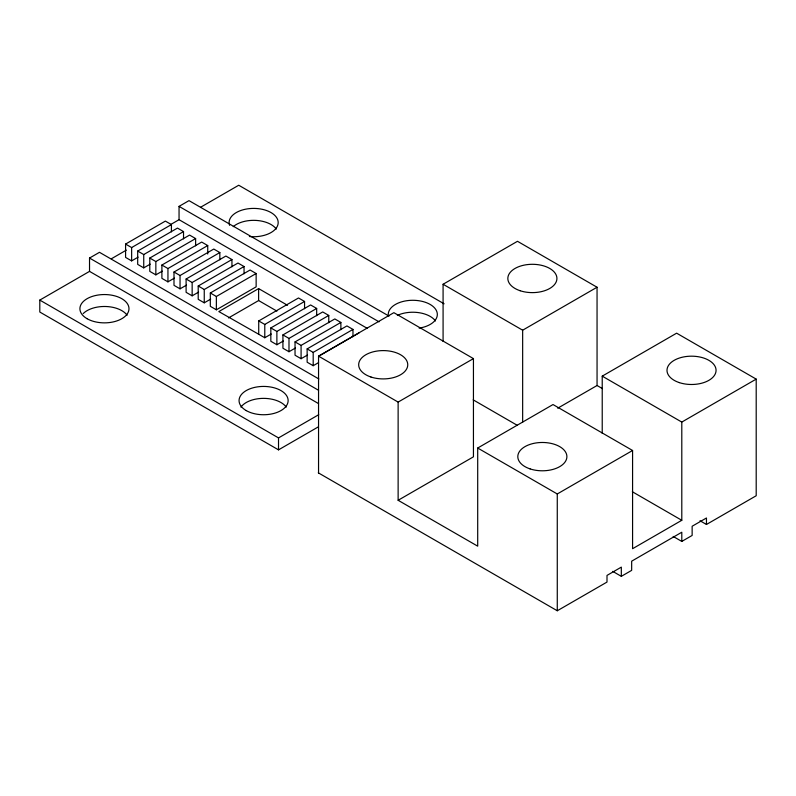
<?xml version="1.0" encoding="UTF-8"?>
<svg xmlns="http://www.w3.org/2000/svg" width="796" height="796" viewBox="0 0 796 796"><rect width="100%" height="100%" fill="white"/><g stroke="black" fill="none" stroke-linecap="round" stroke-linejoin="round"><path stroke-width="1.19" d="M318.3 426.885L278.52 449.859L39.8 312.032L39.8 300.092L89.53 271.376L89.53 258.053L99.48 252.312L318.838 378.956M170.444 224.661L179.05 219.696L179.05 206.373L189 200.632L389.005 316.102M318.549 472.973L318.549 356.15L393.871 312.669L473.441 358.608L473.441 456.824L398.129 500.286L398.129 402.089L318.549 356.15M522.654 422.208L522.654 330.201L597.05 287.237L597.06 385.513L602.433 388.617M602.224 433.322L602.224 376.14L676.63 333.176L756.2 379.115L756.2 495.749L706.46 524.474L700.012 520.743M612.721 571.369L621.318 576.334L621.328 567.12L607 575.418L607 582.075L557.28 610.761L318.3 472.824M398.129 500.286L477.7 546.165L477.7 448.029L553.011 404.547L632.581 450.486L632.581 548.703L681.794 520.295L681.794 422.079L756.2 379.115M138.086 257.158L131.639 260.889L125.579 257.397L125.579 244.074L165.369 221.099L171.419 224.591L171.419 231.865M111.311 258.809L126.365 250.113M200.632 207.229L238.73 185.239L444.108 303.813M125.579 244.074L131.639 247.566L171.419 224.591M150.185 264.153L143.738 267.874L137.688 264.381L137.688 251.058L177.468 228.084L183.528 231.586L183.528 238.85M137.688 251.058L143.738 254.551L183.528 231.586M162.294 271.137L155.847 274.859L149.787 271.366L149.787 258.043L189.577 235.079L195.627 238.571L195.627 245.835M149.787 258.043L155.847 261.546L195.627 238.571M174.394 278.122L167.946 281.854L161.896 278.361L161.896 265.038L201.677 242.064L207.736 245.556L207.736 254.033M161.896 265.038L167.946 268.531L207.736 245.556M186.503 285.117L180.045 288.839L173.996 285.346L173.996 272.023L213.786 249.049L219.835 252.551L219.835 259.814M173.996 272.023L180.045 275.515L219.835 252.551M198.602 292.102L192.154 295.823L186.105 292.331L186.105 279.008L225.885 256.043L231.944 259.536L231.944 266.799M186.105 279.008L192.154 282.5L231.944 259.536M210.711 299.087L204.254 302.818L198.204 299.326L198.204 286.003L237.994 263.028L244.044 266.521L244.044 273.794M198.204 286.003L204.254 289.495L244.044 266.521M210.313 292.988L250.093 270.013L256.143 273.516L256.143 286.839L216.363 309.803L210.313 306.311L210.313 292.988L216.363 296.48L256.143 273.516M287.535 305.296L258.62 288.6L218.84 311.574L258.919 334.37M228.512 317.932L258.62 300.55L276.899 311.107M271.227 334.031L264.779 337.753L258.72 334.26L258.72 320.937L298.51 297.973L304.56 301.465L304.56 308.729M258.72 320.937L264.779 324.43L304.56 301.465M283.336 341.016L276.879 344.748L270.829 341.255L270.829 327.932L310.619 304.958L316.669 308.45L316.669 315.723M270.829 327.932L276.879 331.425L316.669 308.45M295.435 348.011L288.988 351.733L282.928 348.24L282.928 334.917L322.718 311.942L328.768 315.435L328.768 322.708M282.928 334.917L288.988 338.409L328.768 315.435M307.545 354.996L301.087 358.717L295.037 355.225L295.037 341.902L334.817 318.937L340.877 322.43L340.877 329.693M295.037 341.902L301.087 345.394L340.877 322.43M318.569 362.608L313.196 365.712L307.137 362.22L307.137 348.897L346.927 325.922L352.976 329.415L352.976 336.678M307.137 348.897L313.196 352.389L352.976 329.415M443.083 341.444L443.083 284.252L517.48 241.297L597.05 287.237M319.246 355.882L359.026 332.907M39.8 300.092L278.52 437.909L318.728 414.696M398.129 402.089L473.441 358.608M557.727 408.199L597.06 385.513M477.7 448.029L557.27 493.968L632.581 450.486M621.318 576.334L631.666 570.364L631.666 561.18L681.794 532.235L681.794 541.419L673.187 536.454M681.794 541.419L692.142 535.449L692.142 526.246L706.46 517.987L706.46 524.474M443.083 284.252L522.654 330.201M602.224 376.14L681.794 422.079M179.05 206.373L379.055 321.843M179.05 219.696L367.225 328.34M473.182 399.851L517.271 425.323M632.332 491.739L681.794 520.295M89.53 258.053L318.569 390.289M89.53 271.376L318.569 403.612M557.27 493.968L557.28 610.761M313.196 352.389L313.196 365.712M301.087 345.394L301.087 358.717M288.988 338.409L288.988 351.733M278.52 437.909L278.52 449.859M276.879 331.425L276.879 344.748M264.779 324.43L264.779 337.753M258.62 288.6L258.62 300.55M216.363 296.48L216.363 309.803M204.254 289.495L204.254 302.818M192.154 282.5L192.154 295.823M180.045 275.515L180.045 288.839M167.946 268.531L167.946 281.854M155.847 261.546L155.847 274.859M143.738 254.551L143.738 267.874M131.639 247.566L131.639 260.889M240.929 407.104A24.537 14.159 0 0 1 263.595 398.368A24.537 14.159 0 0 1 286.262 407.104M83.212 313.564A24.537 14.159 0 0 1 106.057 306.51A24.537 14.159 0 0 1 127.121 315.226M233.248 226.641A24.537 14.159 0 0 1 256.053 220.412A24.537 14.159 0 0 1 276.311 229.089M397.353 315.385A24.537 14.159 0 0 1 435.462 320.967M229.586 225.328A24.537 14.159 0 0 1 251.864 208.443A24.537 14.159 0 0 1 278.152 223.288A24.537 14.159 0 0 1 249.387 236.511M388.259 314.45A24.537 14.159 0 0 1 410.656 300.341A24.537 14.159 0 0 1 436.954 311.982A24.537 14.159 0 0 1 419.144 328.131M370.946 377.015A24.537 14.159 0 0 0 407.751 364.757A24.537 14.159 0 0 0 370.946 352.489A24.537 14.159 0 0 0 370.946 377.015M679.267 382.597A24.537 14.159 0 0 0 716.062 370.329A24.537 14.159 0 0 0 679.267 358.071A24.537 14.159 0 0 0 679.267 382.597M520.126 290.729A24.537 14.159 0 0 0 556.921 278.461A24.537 14.159 0 0 0 520.126 266.192A24.537 14.159 0 0 0 520.126 290.729M530.096 468.904A24.537 14.159 0 0 0 566.891 456.635A24.537 14.159 0 0 0 530.096 444.367A24.537 14.159 0 0 0 530.096 468.904M87.102 318.718A24.537 14.159 0 0 0 128.146 312.37A24.537 14.159 0 0 0 98.107 295.027A24.537 14.159 0 0 0 87.102 318.718M246.253 410.597A24.537 14.159 0 0 0 287.296 404.249A24.537 14.159 0 0 0 257.247 386.906A24.537 14.159 0 0 0 246.253 410.597"/></g></svg>
